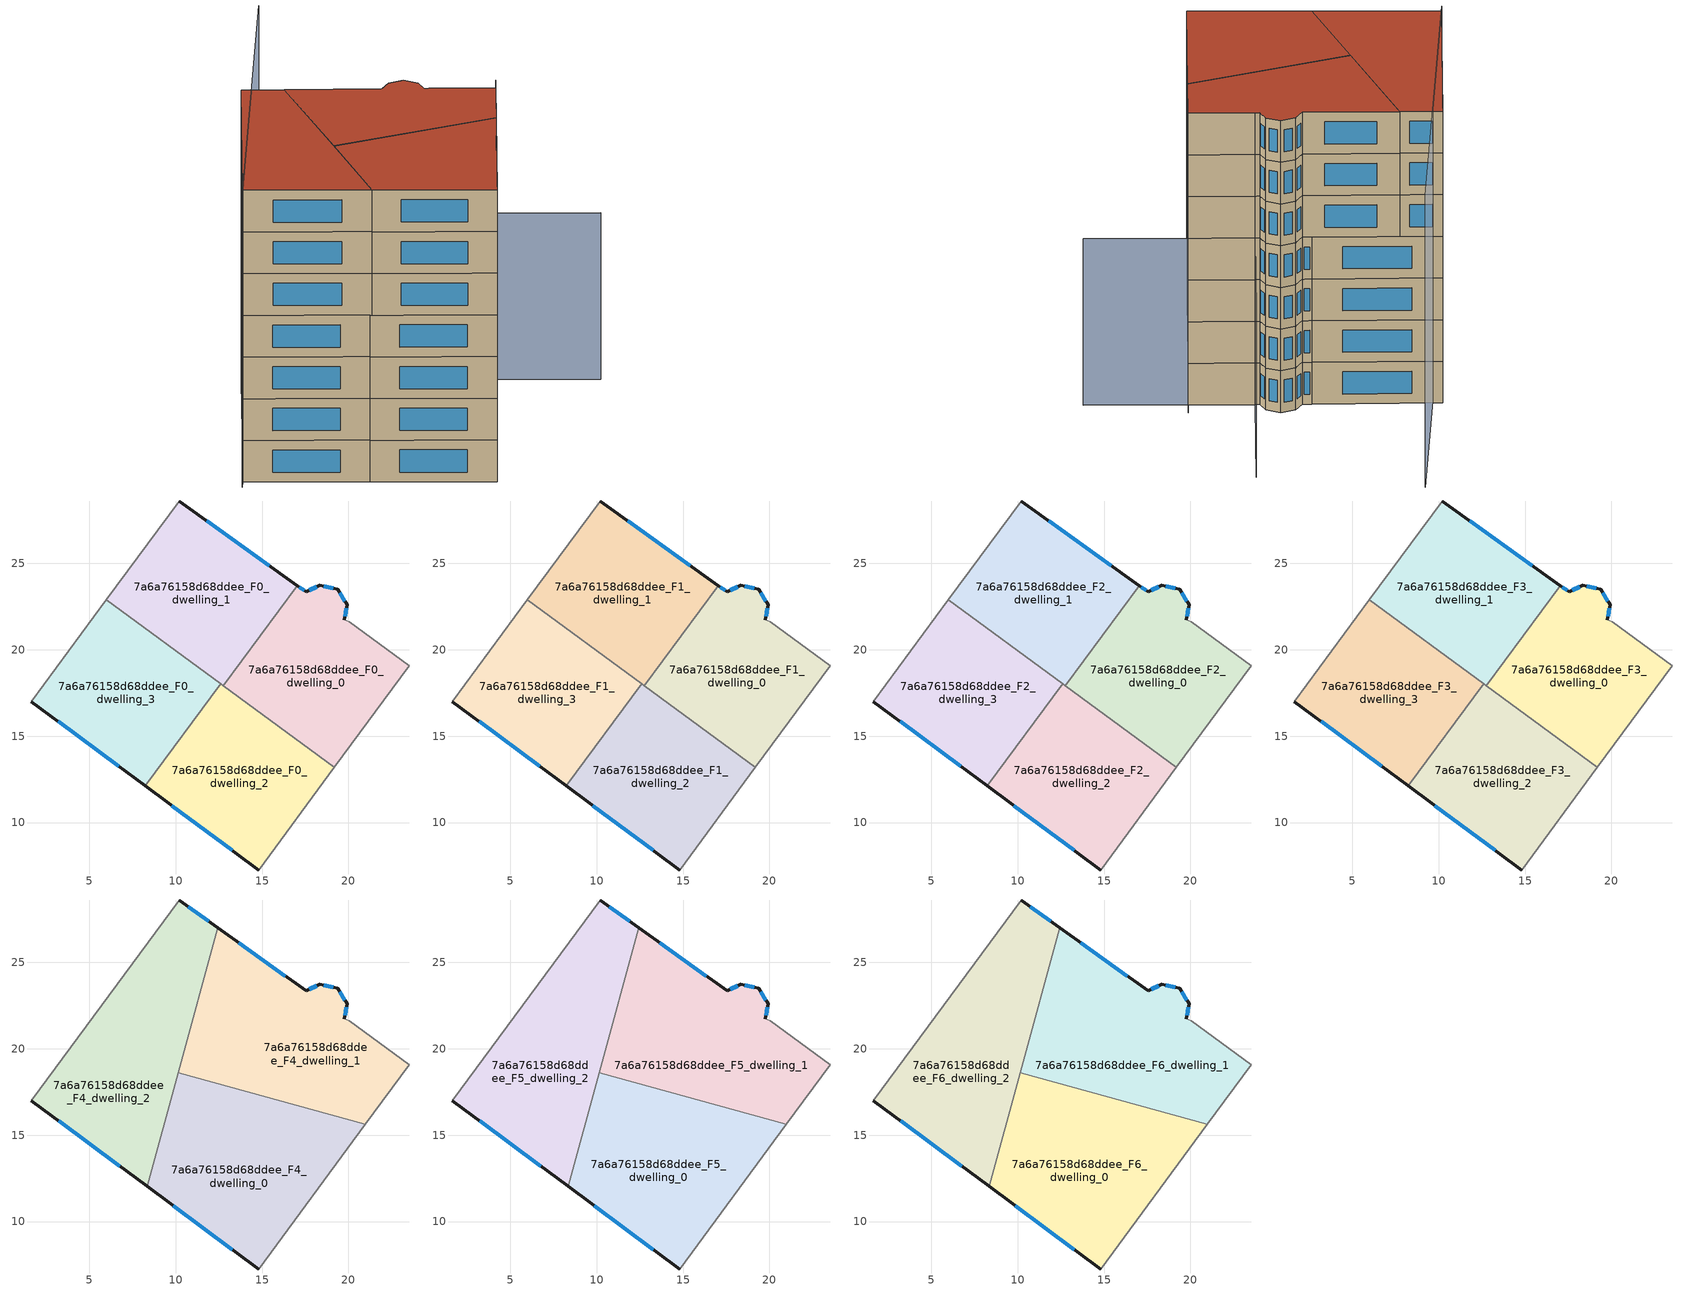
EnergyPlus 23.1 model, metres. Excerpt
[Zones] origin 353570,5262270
7a6a76158d68ddee_F0_dwelling_0
 floor ground (EU_floor_Construction): 19.92,22.6 19.77,21.75 20.04,21.63 23.51,19.09 19.17,13.19 12.76,17.92 17.03,23.72 17.55,23.35 18.34,23.74 19.37,23.51 z0
 wall outside (EU_wall_Construction): 19.77,21.75 19.92,22.6 19.37,23.51 18.34,23.74 17.55,23.35 17.03,23.72 z0:3
 wall adiabatic (EU_wall_Construction): 19.17,13.19 23.51,19.09 20.04,21.63 19.77,21.75 z0:3
 wall to 7a6a76158d68ddee_F0_dwelling_1 (EU_wall_Construction): 17.03,23.72 12.76,17.92 z0:3
 wall to 7a6a76158d68ddee_F0_dwelling_2 (EU_wall_Construction): 12.76,17.92 19.17,13.19 z0:3
 window (EU_Window_Construction): 17.43,23.44 17.15,23.64 / 18.15,23.65 17.73,23.44 / 19.13,23.56 18.58,23.69 / 19.79,22.82 19.5,23.29 / 19.8,21.95 19.88,22.4 z0.7:2.3
7a6a76158d68ddee_F0_dwelling_1
 floor ground (EU_floor_Construction): 17.03,23.72 12.76,17.92 5.99,22.9 10.2,28.62 z0
 wall outside (EU_wall_Construction): 17.03,23.72 10.2,28.62 z0:3
 wall adiabatic (EU_wall_Construction): 10.2,28.62 5.99,22.9 z0:3
 wall to 7a6a76158d68ddee_F0_dwelling_3 (EU_wall_Construction): 5.99,22.9 12.59,18.04 z0:3
 wall to 7a6a76158d68ddee_F0_dwelling_2 (EU_wall_Construction): 12.59,18.04 12.76,17.91 z0:3
 window (EU_Window_Construction): 15.43,24.87 11.8,27.47 z0.7:2.3
7a6a76158d68ddee_F0_dwelling_2
 floor ground (EU_floor_Construction): 19.17,13.19 14.8,7.25 8.23,12.12 12.59,18.04 z0
 wall outside (EU_wall_Construction): 8.23,12.12 14.8,7.25 z0:3
 wall adiabatic (EU_wall_Construction): 14.8,7.25 19.17,13.19 z0:3
 wall to 7a6a76158d68ddee_F0_dwelling_3 (EU_wall_Construction): 12.59,18.04 8.23,12.12 z0:3
 window (EU_Window_Construction): 9.78,10.97 13.26,8.39 z0.7:2.3
7a6a76158d68ddee_F0_dwelling_3
 floor ground (EU_floor_Construction): 12.59,18.04 8.23,12.12 1.65,17 5.99,22.9 z0
 wall outside (EU_wall_Construction): 1.65,17 8.23,12.12 z0:3
 wall adiabatic (EU_wall_Construction): 5.99,22.9 1.65,17 z0:3
 window (EU_Window_Construction): 3.19,15.85 6.69,13.26 z0.7:2.3
7a6a76158d68ddee_F1_dwelling_0
 floor to 7a6a76158d68ddee_F0_dwelling_0 (EU_floor_Construction): 19.92,22.6 19.77,21.75 20.04,21.63 23.51,19.09 19.17,13.19 12.76,17.92 17.03,23.72 17.55,23.35 18.34,23.74 19.37,23.51 z3
 wall outside (EU_wall_Construction): 19.77,21.75 19.92,22.6 19.37,23.51 18.34,23.74 17.55,23.35 17.03,23.72 z3:6
 wall adiabatic (EU_wall_Construction): 19.17,13.19 23.51,19.09 20.04,21.63 19.77,21.75 z3:6
 wall to 7a6a76158d68ddee_F1_dwelling_1 (EU_wall_Construction): 17.03,23.72 12.76,17.92 z3:6
 wall to 7a6a76158d68ddee_F1_dwelling_2 (EU_wall_Construction): 12.76,17.92 19.17,13.19 z3:6
 window (EU_Window_Construction): 17.43,23.44 17.15,23.64 / 18.15,23.65 17.73,23.44 / 19.13,23.56 18.58,23.69 / 19.79,22.82 19.5,23.29 / 19.8,21.95 19.88,22.4 z3.7:5.3
7a6a76158d68ddee_F1_dwelling_1
 floor to 7a6a76158d68ddee_F0_dwelling_1 (EU_floor_Construction): 17.03,23.72 12.76,17.92 5.99,22.9 10.2,28.62 z3
 wall outside (EU_wall_Construction): 17.03,23.72 10.2,28.62 z3:6
 wall adiabatic (EU_wall_Construction): 10.2,28.62 5.99,22.9 z3:6
 wall to 7a6a76158d68ddee_F1_dwelling_3 (EU_wall_Construction): 5.99,22.9 12.59,18.04 z3:6
 wall to 7a6a76158d68ddee_F1_dwelling_2 (EU_wall_Construction): 12.59,18.04 12.76,17.91 z3:6
 window (EU_Window_Construction): 15.43,24.87 11.8,27.47 z3.7:5.3
7a6a76158d68ddee_F1_dwelling_2
 floor to 7a6a76158d68ddee_F0_dwelling_2 (EU_floor_Construction): 19.17,13.19 14.8,7.25 8.23,12.12 12.59,18.04 z3
 wall outside (EU_wall_Construction): 8.23,12.12 14.8,7.25 z3:6
 wall adiabatic (EU_wall_Construction): 14.8,7.25 19.17,13.19 z3:6
 wall to 7a6a76158d68ddee_F1_dwelling_3 (EU_wall_Construction): 12.59,18.04 8.23,12.12 z3:6
 window (EU_Window_Construction): 9.78,10.97 13.26,8.39 z3.7:5.3
7a6a76158d68ddee_F1_dwelling_3
 floor to 7a6a76158d68ddee_F0_dwelling_3 (EU_floor_Construction): 12.59,18.04 8.23,12.12 1.65,17 5.99,22.9 z3
 wall outside (EU_wall_Construction): 1.65,17 8.23,12.12 z3:6
 wall adiabatic (EU_wall_Construction): 5.99,22.9 1.65,17 z3:6
 window (EU_Window_Construction): 3.19,15.85 6.69,13.26 z3.7:5.3
7a6a76158d68ddee_F2_dwelling_0
 floor to 7a6a76158d68ddee_F1_dwelling_0 (EU_floor_Construction): 19.92,22.6 19.77,21.75 20.04,21.63 23.51,19.09 19.17,13.19 12.76,17.92 17.03,23.72 17.55,23.35 18.34,23.74 19.37,23.51 z6
 wall outside (EU_wall_Construction): 19.77,21.75 19.92,22.6 19.37,23.51 18.34,23.74 17.55,23.35 17.03,23.72 z6:9
 wall adiabatic (EU_wall_Construction): 19.17,13.19 23.51,19.09 20.04,21.63 19.77,21.75 z6:9
 wall to 7a6a76158d68ddee_F2_dwelling_1 (EU_wall_Construction): 17.03,23.72 12.76,17.92 z6:9
 wall to 7a6a76158d68ddee_F2_dwelling_2 (EU_wall_Construction): 12.76,17.92 19.17,13.19 z6:9
 window (EU_Window_Construction): 17.43,23.44 17.15,23.64 / 18.15,23.65 17.73,23.44 / 19.13,23.56 18.58,23.69 / 19.79,22.82 19.5,23.29 / 19.8,21.95 19.88,22.4 z6.7:8.3
7a6a76158d68ddee_F2_dwelling_1
 floor to 7a6a76158d68ddee_F1_dwelling_1 (EU_floor_Construction): 17.03,23.72 12.76,17.92 5.99,22.9 10.2,28.62 z6
 wall outside (EU_wall_Construction): 17.03,23.72 10.2,28.62 z6:9
 wall adiabatic (EU_wall_Construction): 10.2,28.62 5.99,22.9 z6:9
 wall to 7a6a76158d68ddee_F2_dwelling_3 (EU_wall_Construction): 5.99,22.9 12.59,18.04 z6:9
 wall to 7a6a76158d68ddee_F2_dwelling_2 (EU_wall_Construction): 12.59,18.04 12.76,17.91 z6:9
 window (EU_Window_Construction): 15.43,24.87 11.8,27.47 z6.7:8.3
7a6a76158d68ddee_F2_dwelling_2
 floor to 7a6a76158d68ddee_F1_dwelling_2 (EU_floor_Construction): 19.17,13.19 14.8,7.25 8.23,12.12 12.59,18.04 z6
 wall outside (EU_wall_Construction): 8.23,12.12 14.8,7.25 z6:9
 wall adiabatic (EU_wall_Construction): 14.8,7.25 19.17,13.19 z6:9
 wall to 7a6a76158d68ddee_F2_dwelling_3 (EU_wall_Construction): 12.59,18.04 8.23,12.12 z6:9
 window (EU_Window_Construction): 9.78,10.97 13.26,8.39 z6.7:8.3
7a6a76158d68ddee_F2_dwelling_3
 floor to 7a6a76158d68ddee_F1_dwelling_3 (EU_floor_Construction): 12.59,18.04 8.23,12.12 1.65,17 5.99,22.9 z6
 wall outside (EU_wall_Construction): 1.65,17 8.23,12.12 z6:9
 wall adiabatic (EU_wall_Construction): 5.99,22.9 1.65,17 z6:9
 window (EU_Window_Construction): 3.19,15.85 6.69,13.26 z6.7:8.3
7a6a76158d68ddee_F3_dwelling_0
 floor to 7a6a76158d68ddee_F2_dwelling_0 (EU_floor_Construction): 19.92,22.6 19.77,21.75 20.04,21.63 23.51,19.09 19.17,13.19 12.76,17.92 17.03,23.72 17.55,23.35 18.34,23.74 19.37,23.51 z9
 wall outside (EU_wall_Construction): 19.77,21.75 19.92,22.6 19.37,23.51 18.34,23.74 17.55,23.35 17.03,23.72 z9:12
 wall adiabatic (EU_wall_Construction): 19.17,13.19 23.51,19.09 20.04,21.63 19.77,21.75 z9:12
 wall to 7a6a76158d68ddee_F3_dwelling_1 (EU_wall_Construction): 17.03,23.72 12.76,17.92 z9:12
 wall to 7a6a76158d68ddee_F3_dwelling_2 (EU_wall_Construction): 12.76,17.92 19.17,13.19 z9:12
 window (EU_Window_Construction): 17.43,23.44 17.15,23.64 / 18.15,23.65 17.73,23.44 / 19.13,23.56 18.58,23.69 / 19.79,22.82 19.5,23.29 / 19.8,21.95 19.88,22.4 z9.7:11.3
7a6a76158d68ddee_F3_dwelling_1
 floor to 7a6a76158d68ddee_F2_dwelling_1 (EU_floor_Construction): 17.03,23.72 12.76,17.92 5.99,22.9 10.2,28.62 z9
 wall outside (EU_wall_Construction): 17.03,23.72 10.2,28.62 z9:12
 wall adiabatic (EU_wall_Construction): 10.2,28.62 5.99,22.9 z9:12
 wall to 7a6a76158d68ddee_F3_dwelling_3 (EU_wall_Construction): 5.99,22.9 12.59,18.04 z9:12
 wall to 7a6a76158d68ddee_F3_dwelling_2 (EU_wall_Construction): 12.59,18.04 12.76,17.91 z9:12
 window (EU_Window_Construction): 15.43,24.87 11.8,27.47 z9.7:11.3
7a6a76158d68ddee_F3_dwelling_2
 floor to 7a6a76158d68ddee_F2_dwelling_2 (EU_floor_Construction): 19.17,13.19 14.8,7.25 8.23,12.12 12.59,18.04 z9
 wall outside (EU_wall_Construction): 8.23,12.12 14.8,7.25 z9:12
 wall adiabatic (EU_wall_Construction): 14.8,7.25 19.17,13.19 z9:12
 wall to 7a6a76158d68ddee_F3_dwelling_3 (EU_wall_Construction): 12.59,18.04 8.23,12.12 z9:12
 window (EU_Window_Construction): 9.78,10.97 13.26,8.39 z9.7:11.3
7a6a76158d68ddee_F3_dwelling_3
 floor to 7a6a76158d68ddee_F2_dwelling_3 (EU_floor_Construction): 12.59,18.04 8.23,12.12 1.65,17 5.99,22.9 z9
 wall outside (EU_wall_Construction): 1.65,17 8.23,12.12 z9:12
 wall adiabatic (EU_wall_Construction): 5.99,22.9 1.65,17 z9:12
 window (EU_Window_Construction): 3.19,15.85 6.69,13.26 z9.7:11.3
 ceiling adiabatic (EU_roof_Construction): 8.43,12.39 12.54,17.96 10.14,18.62 10.42,19.63 z12
7a6a76158d68ddee_F4_dwelling_0
 floor to 7a6a76158d68ddee_F3_dwelling_2 (EU_floor_Construction): 19.17,13.19 14.8,7.25 8.34,12.04 8.43,12.39 12.54,17.96 12.79,17.89 z12
 floor to 7a6a76158d68ddee_F3_dwelling_0 (EU_floor_Construction): 20.97,15.65 19.17,13.19 12.79,17.89 z12
 floor adiabatic (EU_floor_Construction): 12.54,17.96 8.43,12.39 10.14,18.62 z12
 wall outside (EU_wall_Construction): 8.34,12.04 14.8,7.25 z12:15
 wall to 7a6a76158d68ddee_F4_dwelling_1 (EU_wall_Construction): 20.97,15.65 10.14,18.62 z12:15
 wall adiabatic (EU_wall_Construction): 14.8,7.25 20.97,15.65 z12:15
 wall to 7a6a76158d68ddee_F4_dwelling_2 (EU_wall_Construction): 10.14,18.62 8.34,12.04 z12:15
 window (EU_Window_Construction): 9.86,10.92 13.28,8.38 z12.7:14.3
7a6a76158d68ddee_F4_dwelling_1
 floor to 7a6a76158d68ddee_F3_dwelling_0 (EU_floor_Construction): 19.92,22.6 19.77,21.75 20.04,21.63 23.51,19.09 20.97,15.65 12.79,17.89 12.76,17.92 17.03,23.72 17.55,23.35 18.34,23.74 19.37,23.51 z12
 floor to 7a6a76158d68ddee_F3_dwelling_1 (EU_floor_Construction): 17.03,23.72 12.76,17.92 10.42,19.63 12.45,27.01 z12
 floor to 7a6a76158d68ddee_F3_dwelling_2 (EU_floor_Construction): 12.79,17.89 12.54,17.96 12.59,18.04 z12
 floor to 7a6a76158d68ddee_F3_dwelling_3 (EU_floor_Construction): 12.59,18.04 12.54,17.96 10.14,18.62 10.42,19.63 z12
 wall outside (EU_wall_Construction): 19.77,21.75 19.92,22.6 19.37,23.51 18.34,23.74 17.55,23.35 12.45,27.01 z12:15
 wall adiabatic (EU_wall_Construction): 20.97,15.65 23.51,19.09 20.04,21.63 19.77,21.75 z12:15
 wall to 7a6a76158d68ddee_F4_dwelling_2 (EU_wall_Construction): 12.45,27.01 10.14,18.62 z12:15
 window (EU_Window_Construction): 18.15,23.65 17.73,23.44 / 19.13,23.56 18.58,23.69 / 19.79,22.82 19.5,23.29 / 19.8,21.95 19.88,22.4 / 16.35,24.21 13.64,26.15 z12.7:14.3
7a6a76158d68ddee_F4_dwelling_2
 floor to 7a6a76158d68ddee_F3_dwelling_1 (EU_floor_Construction): 12.45,27.01 10.42,19.63 5.99,22.9 10.2,28.62 z12
 floor to 7a6a76158d68ddee_F3_dwelling_3 (EU_floor_Construction): 10.42,19.63 8.43,12.39 8.24,12.12 1.65,17 5.99,22.9 z12
 floor to 7a6a76158d68ddee_F3_dwelling_2 (EU_floor_Construction): 8.43,12.39 8.34,12.04 8.24,12.12 z12
 wall outside (EU_wall_Construction): 1.65,17 8.34,12.04 / 12.45,27.01 10.2,28.62 z12:15
 wall adiabatic (EU_wall_Construction): 10.2,28.62 1.65,17 z12:15
 window (EU_Window_Construction): 3.22,15.84 6.77,13.21 / 11.92,27.38 10.72,28.24 z12.7:14.3
7a6a76158d68ddee_F5_dwelling_0
 floor to 7a6a76158d68ddee_F4_dwelling_0 (EU_floor_Construction): 20.97,15.65 14.8,7.25 8.34,12.04 10.14,18.62 z15
 wall outside (EU_wall_Construction): 8.34,12.04 14.8,7.25 z15:18
 wall to 7a6a76158d68ddee_F5_dwelling_1 (EU_wall_Construction): 20.97,15.65 10.14,18.62 z15:18
 wall adiabatic (EU_wall_Construction): 14.8,7.25 20.97,15.65 z15:18
 wall to 7a6a76158d68ddee_F5_dwelling_2 (EU_wall_Construction): 10.14,18.62 8.34,12.04 z15:18
 window (EU_Window_Construction): 9.86,10.92 13.28,8.38 z15.7:17.3
7a6a76158d68ddee_F5_dwelling_1
 floor to 7a6a76158d68ddee_F4_dwelling_1 (EU_floor_Construction): 19.37,23.51 19.92,22.6 19.77,21.75 20.04,21.63 23.51,19.09 20.97,15.65 10.14,18.62 12.45,27.01 17.55,23.35 18.34,23.74 z15
 wall outside (EU_wall_Construction): 19.77,21.75 19.92,22.6 19.37,23.51 18.34,23.74 17.55,23.35 12.45,27.01 z15:18
 wall adiabatic (EU_wall_Construction): 20.97,15.65 23.51,19.09 20.04,21.63 19.77,21.75 z15:18
 wall to 7a6a76158d68ddee_F5_dwelling_2 (EU_wall_Construction): 12.45,27.01 10.14,18.62 z15:18
 window (EU_Window_Construction): 18.15,23.65 17.73,23.44 / 19.13,23.56 18.58,23.69 / 19.79,22.82 19.5,23.29 / 19.8,21.95 19.88,22.4 / 16.35,24.21 13.64,26.15 z15.7:17.3
7a6a76158d68ddee_F5_dwelling_2
 floor to 7a6a76158d68ddee_F4_dwelling_2 (EU_floor_Construction): 12.45,27.01 8.34,12.04 1.65,17 10.2,28.62 z15
 wall outside (EU_wall_Construction): 1.65,17 8.34,12.04 / 12.45,27.01 10.2,28.62 z15:18
 wall adiabatic (EU_wall_Construction): 10.2,28.62 1.65,17 z15:18
 window (EU_Window_Construction): 3.22,15.84 6.77,13.21 / 11.92,27.38 10.72,28.24 z15.7:17.3
7a6a76158d68ddee_F6_dwelling_0
 floor to 7a6a76158d68ddee_F5_dwelling_0 (EU_floor_Construction): 20.97,15.65 14.8,7.25 8.34,12.04 10.14,18.62 z18
 wall outside (EU_wall_Construction): 8.34,12.04 14.8,7.25 z18:21
 wall to 7a6a76158d68ddee_F6_dwelling_1 (EU_wall_Construction): 20.97,15.65 10.14,18.62 z18:21
 wall adiabatic (EU_wall_Construction): 14.8,7.25 20.97,15.65 z18:21
 wall to 7a6a76158d68ddee_F6_dwelling_2 (EU_wall_Construction): 10.14,18.62 8.34,12.04 z18:21
 window (EU_Window_Construction): 9.86,10.92 13.28,8.38 z18.7:20.3
 roof outside (EU_roof_Construction): 14.8,7.25 20.97,15.65 10.14,18.62 8.34,12.04 z21
7a6a76158d68ddee_F6_dwelling_1
 floor to 7a6a76158d68ddee_F5_dwelling_1 (EU_floor_Construction): 19.37,23.51 19.92,22.6 19.77,21.75 20.04,21.63 23.51,19.09 20.97,15.65 10.14,18.62 12.45,27.01 17.55,23.35 18.34,23.74 z18
 wall outside (EU_wall_Construction): 19.77,21.75 19.92,22.6 19.37,23.51 18.34,23.74 17.55,23.35 12.45,27.01 z18:21
 wall adiabatic (EU_wall_Construction): 20.97,15.65 23.51,19.09 20.04,21.63 19.77,21.75 z18:21
 wall to 7a6a76158d68ddee_F6_dwelling_2 (EU_wall_Construction): 12.45,27.01 10.14,18.62 z18:21
 window (EU_Window_Construction): 18.15,23.65 17.73,23.44 / 19.13,23.56 18.58,23.69 / 19.79,22.82 19.5,23.29 / 19.8,21.95 19.88,22.4 / 16.35,24.21 13.64,26.15 z18.7:20.3
 roof outside (EU_roof_Construction): 20.97,15.65 23.51,19.09 20.04,21.63 19.77,21.75 19.92,22.6 19.37,23.51 18.34,23.74 17.55,23.35 12.45,27.01 10.14,18.62 z21
7a6a76158d68ddee_F6_dwelling_2
 floor to 7a6a76158d68ddee_F5_dwelling_2 (EU_floor_Construction): 12.45,27.01 8.34,12.04 1.65,17 10.2,28.62 z18
 wall outside (EU_wall_Construction): 1.65,17 8.34,12.04 / 12.45,27.01 10.2,28.62 z18:21
 wall adiabatic (EU_wall_Construction): 10.2,28.62 1.65,17 z18:21
 window (EU_Window_Construction): 3.22,15.84 6.77,13.21 / 11.92,27.38 10.72,28.24 z18.7:20.3
 roof outside (EU_roof_Construction): 8.34,12.04 12.45,27.01 10.2,28.62 1.65,17 z21
shading: 14.76,7.28 24.18,20 / 18.31,37.66 1.19,16.44 z0:21; 28.94,15.09 20.04,21.63 / 20.04,21.63 26.22,30.05 z0:12
[Building]
EU S2 Campaign: North Axis=0; Terrain=City; Solar Distribution=FullExterior
[Site:Location]
Budapest.Ferenc.Liszt.Intl.AP: Latitude=47.437; Longitude=19.256; Time Zone=1; Elevation=185
[SizingPeriod:WeatherFileDays]
AnnualSizingPeriod: Begin Month=1; Begin Day of Month=1; End Month=12; End Day of Month=31; Day of Week for Start Day=Monday; Use Weather File Daylight Saving Period=No; Use Weather File Rain and Snow Indicators=No
[MATERIAL]
EU_InternalMass_Material: Roughness=MediumRough; Thickness=0.1; Conductivity=1; Density=1800; Specific Heat=900; Thermal Absorptance=0.9; Solar Absorptance=0.7; Visible Absorptance=0.7
[MATERIAL:NOMASS] Roughness=MediumRough; Thermal Absorptance=0.9; Solar Absorptance=0.7; Visible Absorptance=0.7
Name | Thermal Resistance
EU_wall_NoMass | 0.832559
EU_roof_NoMass | 1.39638
EU_floor_NoMass | 0.872794
[WINDOWMATERIAL:SIMPLEGLAZINGSYSTEM]
EU_Window_SimpleGlazing: UFactor=2.79869; Solar Heat Gain Coefficient=0.75; Visible Transmittance=0.75
[CONSTRUCTION]
EU_wall_Construction: EU_wall_NoMass
EU_roof_Construction: EU_roof_NoMass
EU_floor_Construction: EU_floor_NoMass
EU_Window_Construction: EU_Window_SimpleGlazing
EU_InternalMass_Construction: EU_InternalMass_Material
[ZONE] Type=1; Multiplier=1; Ceiling Height=autocalculate; Floor Area=autocalculate; Part of Total Floor Area=Yes
Name | Volume
7a6a76158d68ddee_F0_dwelling_0; 7a6a76158d68ddee_F1_dwelling_0; 7a6a76158d68ddee_F2_dwelling_0; 7a6a76158d68ddee_F3_dwelling_0 | 180.511
7a6a76158d68ddee_F4_dwelling_0; 7a6a76158d68ddee_F5_dwelling_0; 7a6a76158d68ddee_F6_dwelling_0 | 240.649
7a6a76158d68ddee_F0_dwelling_1; 7a6a76158d68ddee_F1_dwelling_1; 7a6a76158d68ddee_F2_dwelling_1; 7a6a76158d68ddee_F3_dwelling_1 | 180.487
7a6a76158d68ddee_F4_dwelling_1; 7a6a76158d68ddee_F5_dwelling_1; 7a6a76158d68ddee_F6_dwelling_1 | 240.657
7a6a76158d68ddee_F0_dwelling_2; 7a6a76158d68ddee_F1_dwelling_2; 7a6a76158d68ddee_F2_dwelling_2; 7a6a76158d68ddee_F3_dwelling_2 | 180.504
7a6a76158d68ddee_F4_dwelling_2; 7a6a76158d68ddee_F5_dwelling_2; 7a6a76158d68ddee_F6_dwelling_2 | 240.661
7a6a76158d68ddee_F0_dwelling_3; 7a6a76158d68ddee_F1_dwelling_3; 7a6a76158d68ddee_F2_dwelling_3; 7a6a76158d68ddee_F3_dwelling_3 | 180.495
[INTERNALMASS] Construction=EU_InternalMass_Construction
Name | Zone or ZoneList | Surface Area
7a6a76158d68ddee_F0_dwelling_0_EU_InternalMass | 7a6a76158d68ddee_F0_dwelling_0 | 60.1703
7a6a76158d68ddee_F0_dwelling_1_EU_InternalMass | 7a6a76158d68ddee_F0_dwelling_1 | 60.1624
7a6a76158d68ddee_F0_dwelling_2_EU_InternalMass | 7a6a76158d68ddee_F0_dwelling_2 | 60.1679
7a6a76158d68ddee_F0_dwelling_3_EU_InternalMass | 7a6a76158d68ddee_F0_dwelling_3 | 60.1651
7a6a76158d68ddee_F1_dwelling_0_EU_InternalMass | 7a6a76158d68ddee_F1_dwelling_0 | 60.1703
7a6a76158d68ddee_F1_dwelling_1_EU_InternalMass | 7a6a76158d68ddee_F1_dwelling_1 | 60.1624
7a6a76158d68ddee_F1_dwelling_2_EU_InternalMass | 7a6a76158d68ddee_F1_dwelling_2 | 60.1679
7a6a76158d68ddee_F1_dwelling_3_EU_InternalMass | 7a6a76158d68ddee_F1_dwelling_3 | 60.1651
7a6a76158d68ddee_F2_dwelling_0_EU_InternalMass | 7a6a76158d68ddee_F2_dwelling_0 | 60.1703
7a6a76158d68ddee_F2_dwelling_1_EU_InternalMass | 7a6a76158d68ddee_F2_dwelling_1 | 60.1624
7a6a76158d68ddee_F2_dwelling_2_EU_InternalMass | 7a6a76158d68ddee_F2_dwelling_2 | 60.1679
7a6a76158d68ddee_F2_dwelling_3_EU_InternalMass | 7a6a76158d68ddee_F2_dwelling_3 | 60.1651
7a6a76158d68ddee_F3_dwelling_0_EU_InternalMass | 7a6a76158d68ddee_F3_dwelling_0 | 60.1703
7a6a76158d68ddee_F3_dwelling_1_EU_InternalMass | 7a6a76158d68ddee_F3_dwelling_1 | 60.1624
7a6a76158d68ddee_F3_dwelling_2_EU_InternalMass | 7a6a76158d68ddee_F3_dwelling_2 | 60.1679
7a6a76158d68ddee_F3_dwelling_3_EU_InternalMass | 7a6a76158d68ddee_F3_dwelling_3 | 60.1651
7a6a76158d68ddee_F4_dwelling_0_EU_InternalMass | 7a6a76158d68ddee_F4_dwelling_0 | 80.2175
7a6a76158d68ddee_F4_dwelling_1_EU_InternalMass | 7a6a76158d68ddee_F4_dwelling_1 | 80.2178
7a6a76158d68ddee_F4_dwelling_2_EU_InternalMass | 7a6a76158d68ddee_F4_dwelling_2 | 80.2202
7a6a76158d68ddee_F5_dwelling_0_EU_InternalMass | 7a6a76158d68ddee_F5_dwelling_0 | 80.2175
7a6a76158d68ddee_F5_dwelling_1_EU_InternalMass | 7a6a76158d68ddee_F5_dwelling_1 | 80.2178
7a6a76158d68ddee_F5_dwelling_2_EU_InternalMass | 7a6a76158d68ddee_F5_dwelling_2 | 80.2202
7a6a76158d68ddee_F6_dwelling_0_EU_InternalMass | 7a6a76158d68ddee_F6_dwelling_0 | 80.2175
7a6a76158d68ddee_F6_dwelling_1_EU_InternalMass | 7a6a76158d68ddee_F6_dwelling_1 | 80.2178
7a6a76158d68ddee_F6_dwelling_2_EU_InternalMass | 7a6a76158d68ddee_F6_dwelling_2 | 80.2202
[OTHEREQUIPMENT] Fuel Type=Electricity; Design Level Calculation Method=Watts/Area; Power per Zone Floor Area=1; Fraction Latent=0; Fraction Radiant=0; Fraction Lost=0; Carbon Dioxide Generation Rate=0; EndUse Subcategory=EU_Step8_InternalGains
Name | Zone or ZoneList or Space or SpaceList | Schedule
EU_Step8_InternalGain_7a6a76158d68ddee_F0_dwelling_0_f000 | 7a6a76158d68ddee_F0_dwelling_0 | EU_Step8_GainSchedule_7a6a76158d68ddee_F0_dwelling_0_f000
EU_Step8_InternalGain_7a6a76158d68ddee_F0_dwelling_1_f000 | 7a6a76158d68ddee_F0_dwelling_1 | EU_Step8_GainSchedule_7a6a76158d68ddee_F0_dwelling_1_f000
EU_Step8_InternalGain_7a6a76158d68ddee_F0_dwelling_2_f000 | 7a6a76158d68ddee_F0_dwelling_2 | EU_Step8_GainSchedule_7a6a76158d68ddee_F0_dwelling_2_f000
EU_Step8_InternalGain_7a6a76158d68ddee_F0_dwelling_3_f000 | 7a6a76158d68ddee_F0_dwelling_3 | EU_Step8_GainSchedule_7a6a76158d68ddee_F0_dwelling_3_f000
EU_Step8_InternalGain_7a6a76158d68ddee_F1_dwelling_0_f000 | 7a6a76158d68ddee_F1_dwelling_0 | EU_Step8_GainSchedule_7a6a76158d68ddee_F1_dwelling_0_f000
EU_Step8_InternalGain_7a6a76158d68ddee_F1_dwelling_1_f000 | 7a6a76158d68ddee_F1_dwelling_1 | EU_Step8_GainSchedule_7a6a76158d68ddee_F1_dwelling_1_f000
EU_Step8_InternalGain_7a6a76158d68ddee_F1_dwelling_2_f000 | 7a6a76158d68ddee_F1_dwelling_2 | EU_Step8_GainSchedule_7a6a76158d68ddee_F1_dwelling_2_f000
EU_Step8_InternalGain_7a6a76158d68ddee_F1_dwelling_3_f000 | 7a6a76158d68ddee_F1_dwelling_3 | EU_Step8_GainSchedule_7a6a76158d68ddee_F1_dwelling_3_f000
EU_Step8_InternalGain_7a6a76158d68ddee_F2_dwelling_0_f000 | 7a6a76158d68ddee_F2_dwelling_0 | EU_Step8_GainSchedule_7a6a76158d68ddee_F2_dwelling_0_f000
EU_Step8_InternalGain_7a6a76158d68ddee_F2_dwelling_1_f000 | 7a6a76158d68ddee_F2_dwelling_1 | EU_Step8_GainSchedule_7a6a76158d68ddee_F2_dwelling_1_f000
EU_Step8_InternalGain_7a6a76158d68ddee_F2_dwelling_2_f000 | 7a6a76158d68ddee_F2_dwelling_2 | EU_Step8_GainSchedule_7a6a76158d68ddee_F2_dwelling_2_f000
EU_Step8_InternalGain_7a6a76158d68ddee_F2_dwelling_3_f000 | 7a6a76158d68ddee_F2_dwelling_3 | EU_Step8_GainSchedule_7a6a76158d68ddee_F2_dwelling_3_f000
EU_Step8_InternalGain_7a6a76158d68ddee_F3_dwelling_0_f000 | 7a6a76158d68ddee_F3_dwelling_0 | EU_Step8_GainSchedule_7a6a76158d68ddee_F3_dwelling_0_f000
EU_Step8_InternalGain_7a6a76158d68ddee_F3_dwelling_1_f000 | 7a6a76158d68ddee_F3_dwelling_1 | EU_Step8_GainSchedule_7a6a76158d68ddee_F3_dwelling_1_f000
EU_Step8_InternalGain_7a6a76158d68ddee_F3_dwelling_2_f000 | 7a6a76158d68ddee_F3_dwelling_2 | EU_Step8_GainSchedule_7a6a76158d68ddee_F3_dwelling_2_f000
EU_Step8_InternalGain_7a6a76158d68ddee_F3_dwelling_3_f000 | 7a6a76158d68ddee_F3_dwelling_3 | EU_Step8_GainSchedule_7a6a76158d68ddee_F3_dwelling_3_f000
EU_Step8_InternalGain_7a6a76158d68ddee_F4_dwelling_0_f000 | 7a6a76158d68ddee_F4_dwelling_0 | EU_Step8_GainSchedule_7a6a76158d68ddee_F4_dwelling_0_f000
EU_Step8_InternalGain_7a6a76158d68ddee_F4_dwelling_1_f000 | 7a6a76158d68ddee_F4_dwelling_1 | EU_Step8_GainSchedule_7a6a76158d68ddee_F4_dwelling_1_f000
EU_Step8_InternalGain_7a6a76158d68ddee_F4_dwelling_2_f000 | 7a6a76158d68ddee_F4_dwelling_2 | EU_Step8_GainSchedule_7a6a76158d68ddee_F4_dwelling_2_f000
EU_Step8_InternalGain_7a6a76158d68ddee_F5_dwelling_0_f000 | 7a6a76158d68ddee_F5_dwelling_0 | EU_Step8_GainSchedule_7a6a76158d68ddee_F5_dwelling_0_f000
EU_Step8_InternalGain_7a6a76158d68ddee_F5_dwelling_1_f000 | 7a6a76158d68ddee_F5_dwelling_1 | EU_Step8_GainSchedule_7a6a76158d68ddee_F5_dwelling_1_f000
EU_Step8_InternalGain_7a6a76158d68ddee_F5_dwelling_2_f000 | 7a6a76158d68ddee_F5_dwelling_2 | EU_Step8_GainSchedule_7a6a76158d68ddee_F5_dwelling_2_f000
EU_Step8_InternalGain_7a6a76158d68ddee_F6_dwelling_0_f000 | 7a6a76158d68ddee_F6_dwelling_0 | EU_Step8_GainSchedule_7a6a76158d68ddee_F6_dwelling_0_f000
EU_Step8_InternalGain_7a6a76158d68ddee_F6_dwelling_1_f000 | 7a6a76158d68ddee_F6_dwelling_1 | EU_Step8_GainSchedule_7a6a76158d68ddee_F6_dwelling_1_f000
EU_Step8_InternalGain_7a6a76158d68ddee_F6_dwelling_2_f000 | 7a6a76158d68ddee_F6_dwelling_2 | EU_Step8_GainSchedule_7a6a76158d68ddee_F6_dwelling_2_f000
[ZONEVENTILATION:DESIGNFLOWRATE] Schedule=EU_AlwaysOn; Design Flow Rate Calculation Method=AirChanges/Hour; Air Changes per Hour=0.475469; Ventilation Type=Natural; Fan Pressure Rise=0; Fan Total Efficiency=1; Constant Term Coefficient=1; Temperature Term Coefficient=0; Velocity Term Coefficient=0; Velocity Squared Term Coefficient=0; Minimum Indoor Temperature=-100; Maximum Indoor Temperature=100; Delta Temperature=-100; Minimum Outdoor Temperature=-100; Maximum Outdoor Temperature=100; Maximum Wind Speed=40
Name | Zone or ZoneList or Space or SpaceList
EU_ConstantAir_7a6a76158d68ddee_F0_dwelling_0 | 7a6a76158d68ddee_F0_dwelling_0
EU_ConstantAir_7a6a76158d68ddee_F0_dwelling_1 | 7a6a76158d68ddee_F0_dwelling_1
EU_ConstantAir_7a6a76158d68ddee_F0_dwelling_2 | 7a6a76158d68ddee_F0_dwelling_2
EU_ConstantAir_7a6a76158d68ddee_F0_dwelling_3 | 7a6a76158d68ddee_F0_dwelling_3
EU_ConstantAir_7a6a76158d68ddee_F1_dwelling_0 | 7a6a76158d68ddee_F1_dwelling_0
EU_ConstantAir_7a6a76158d68ddee_F1_dwelling_1 | 7a6a76158d68ddee_F1_dwelling_1
EU_ConstantAir_7a6a76158d68ddee_F1_dwelling_2 | 7a6a76158d68ddee_F1_dwelling_2
EU_ConstantAir_7a6a76158d68ddee_F1_dwelling_3 | 7a6a76158d68ddee_F1_dwelling_3
EU_ConstantAir_7a6a76158d68ddee_F2_dwelling_0 | 7a6a76158d68ddee_F2_dwelling_0
EU_ConstantAir_7a6a76158d68ddee_F2_dwelling_1 | 7a6a76158d68ddee_F2_dwelling_1
EU_ConstantAir_7a6a76158d68ddee_F2_dwelling_2 | 7a6a76158d68ddee_F2_dwelling_2
EU_ConstantAir_7a6a76158d68ddee_F2_dwelling_3 | 7a6a76158d68ddee_F2_dwelling_3
EU_ConstantAir_7a6a76158d68ddee_F3_dwelling_0 | 7a6a76158d68ddee_F3_dwelling_0
EU_ConstantAir_7a6a76158d68ddee_F3_dwelling_1 | 7a6a76158d68ddee_F3_dwelling_1
EU_ConstantAir_7a6a76158d68ddee_F3_dwelling_2 | 7a6a76158d68ddee_F3_dwelling_2
EU_ConstantAir_7a6a76158d68ddee_F3_dwelling_3 | 7a6a76158d68ddee_F3_dwelling_3
EU_ConstantAir_7a6a76158d68ddee_F4_dwelling_0 | 7a6a76158d68ddee_F4_dwelling_0
EU_ConstantAir_7a6a76158d68ddee_F4_dwelling_1 | 7a6a76158d68ddee_F4_dwelling_1
EU_ConstantAir_7a6a76158d68ddee_F4_dwelling_2 | 7a6a76158d68ddee_F4_dwelling_2
EU_ConstantAir_7a6a76158d68ddee_F5_dwelling_0 | 7a6a76158d68ddee_F5_dwelling_0
EU_ConstantAir_7a6a76158d68ddee_F5_dwelling_1 | 7a6a76158d68ddee_F5_dwelling_1
EU_ConstantAir_7a6a76158d68ddee_F5_dwelling_2 | 7a6a76158d68ddee_F5_dwelling_2
EU_ConstantAir_7a6a76158d68ddee_F6_dwelling_0 | 7a6a76158d68ddee_F6_dwelling_0
EU_ConstantAir_7a6a76158d68ddee_F6_dwelling_1 | 7a6a76158d68ddee_F6_dwelling_1
EU_ConstantAir_7a6a76158d68ddee_F6_dwelling_2 | 7a6a76158d68ddee_F6_dwelling_2
[HVACTEMPLATE:THERMOSTAT] Constant Heating Setpoint=20; Constant Cooling Setpoint=50
EU_HeatOnly_7a6a76158d68ddee_F0_dwelling_0; EU_HeatOnly_7a6a76158d68ddee_F0_dwelling_1; EU_HeatOnly_7a6a76158d68ddee_F0_dwelling_2; EU_HeatOnly_7a6a76158d68ddee_F0_dwelling_3; EU_HeatOnly_7a6a76158d68ddee_F1_dwelling_0; EU_HeatOnly_7a6a76158d68ddee_F1_dwelling_1; EU_HeatOnly_7a6a76158d68ddee_F1_dwelling_2; EU_HeatOnly_7a6a76158d68ddee_F1_dwelling_3; EU_HeatOnly_7a6a76158d68ddee_F2_dwelling_0; EU_HeatOnly_7a6a76158d68ddee_F2_dwelling_1; EU_HeatOnly_7a6a76158d68ddee_F2_dwelling_2; EU_HeatOnly_7a6a76158d68ddee_F2_dwelling_3; EU_HeatOnly_7a6a76158d68ddee_F3_dwelling_0; EU_HeatOnly_7a6a76158d68ddee_F3_dwelling_1; EU_HeatOnly_7a6a76158d68ddee_F3_dwelling_2; EU_HeatOnly_7a6a76158d68ddee_F3_dwelling_3; EU_HeatOnly_7a6a76158d68ddee_F4_dwelling_0; EU_HeatOnly_7a6a76158d68ddee_F4_dwelling_1; EU_HeatOnly_7a6a76158d68ddee_F4_dwelling_2; EU_HeatOnly_7a6a76158d68ddee_F5_dwelling_0; EU_HeatOnly_7a6a76158d68ddee_F5_dwelling_1; EU_HeatOnly_7a6a76158d68ddee_F5_dwelling_2; EU_HeatOnly_7a6a76158d68ddee_F6_dwelling_0; EU_HeatOnly_7a6a76158d68ddee_F6_dwelling_1; EU_HeatOnly_7a6a76158d68ddee_F6_dwelling_2
[HVACTEMPLATE:ZONE:IDEALLOADSAIRSYSTEM] System Availability Schedule=EU_AlwaysOn; Maximum Heating Supply Air Temperature=50; Minimum Cooling Supply Air Temperature=13; Maximum Heating Supply Air Humidity Ratio=0.0156; Minimum Cooling Supply Air Humidity Ratio=0.0077; Heating Limit=NoLimit; Cooling Limit=NoLimit; Heating Availability Schedule=EU_AlwaysOn; Cooling Availability Schedule=EU_CoolingOff; Dehumidification Control Type=ConstantSensibleHeatRatio; Cooling Sensible Heat Ratio=0.7; Dehumidification Setpoint=60; Humidification Control Type=None; Humidification Setpoint=30; Outdoor Air Method=None; Outdoor Air Flow Rate per Person=0.00944; Outdoor Air Flow Rate per Zone Floor Area=0; Outdoor Air Flow Rate per Zone=0; Demand Controlled Ventilation Type=None; Outdoor Air Economizer Type=NoEconomizer; Heat Recovery Type=None; Sensible Heat Recovery Effectiveness=0.7; Latent Heat Recovery Effectiveness=0.65
Name | Template Thermostat
7a6a76158d68ddee_F0_dwelling_0 | EU_HeatOnly_7a6a76158d68ddee_F0_dwelling_0
7a6a76158d68ddee_F0_dwelling_1 | EU_HeatOnly_7a6a76158d68ddee_F0_dwelling_1
7a6a76158d68ddee_F0_dwelling_2 | EU_HeatOnly_7a6a76158d68ddee_F0_dwelling_2
7a6a76158d68ddee_F0_dwelling_3 | EU_HeatOnly_7a6a76158d68ddee_F0_dwelling_3
7a6a76158d68ddee_F1_dwelling_0 | EU_HeatOnly_7a6a76158d68ddee_F1_dwelling_0
7a6a76158d68ddee_F1_dwelling_1 | EU_HeatOnly_7a6a76158d68ddee_F1_dwelling_1
7a6a76158d68ddee_F1_dwelling_2 | EU_HeatOnly_7a6a76158d68ddee_F1_dwelling_2
7a6a76158d68ddee_F1_dwelling_3 | EU_HeatOnly_7a6a76158d68ddee_F1_dwelling_3
7a6a76158d68ddee_F2_dwelling_0 | EU_HeatOnly_7a6a76158d68ddee_F2_dwelling_0
7a6a76158d68ddee_F2_dwelling_1 | EU_HeatOnly_7a6a76158d68ddee_F2_dwelling_1
7a6a76158d68ddee_F2_dwelling_2 | EU_HeatOnly_7a6a76158d68ddee_F2_dwelling_2
7a6a76158d68ddee_F2_dwelling_3 | EU_HeatOnly_7a6a76158d68ddee_F2_dwelling_3
7a6a76158d68ddee_F3_dwelling_0 | EU_HeatOnly_7a6a76158d68ddee_F3_dwelling_0
7a6a76158d68ddee_F3_dwelling_1 | EU_HeatOnly_7a6a76158d68ddee_F3_dwelling_1
7a6a76158d68ddee_F3_dwelling_2 | EU_HeatOnly_7a6a76158d68ddee_F3_dwelling_2
7a6a76158d68ddee_F3_dwelling_3 | EU_HeatOnly_7a6a76158d68ddee_F3_dwelling_3
7a6a76158d68ddee_F4_dwelling_0 | EU_HeatOnly_7a6a76158d68ddee_F4_dwelling_0
7a6a76158d68ddee_F4_dwelling_1 | EU_HeatOnly_7a6a76158d68ddee_F4_dwelling_1
7a6a76158d68ddee_F4_dwelling_2 | EU_HeatOnly_7a6a76158d68ddee_F4_dwelling_2
7a6a76158d68ddee_F5_dwelling_0 | EU_HeatOnly_7a6a76158d68ddee_F5_dwelling_0
7a6a76158d68ddee_F5_dwelling_1 | EU_HeatOnly_7a6a76158d68ddee_F5_dwelling_1
7a6a76158d68ddee_F5_dwelling_2 | EU_HeatOnly_7a6a76158d68ddee_F5_dwelling_2
7a6a76158d68ddee_F6_dwelling_0 | EU_HeatOnly_7a6a76158d68ddee_F6_dwelling_0
7a6a76158d68ddee_F6_dwelling_1 | EU_HeatOnly_7a6a76158d68ddee_F6_dwelling_1
7a6a76158d68ddee_F6_dwelling_2 | EU_HeatOnly_7a6a76158d68ddee_F6_dwelling_2
[SIZING:ZONE] Zone Cooling Design Supply Air Temperature Input Method=SupplyAirTemperature; Zone Cooling Design Supply Air Temperature=13; Zone Heating Design Supply Air Temperature Input Method=SupplyAirTemperature; Zone Heating Design Supply Air Temperature=50; Zone Cooling Design Supply Air Humidity Ratio=0.008; Zone Heating Design Supply Air Humidity Ratio=0.008; Cooling Design Air Flow Method=DesignDay; Cooling Design Air Flow Rate=0; Cooling Minimum Air Flow per Zone Floor Area=0.000762; Cooling Minimum Air Flow=0; Cooling Minimum Air Flow Fraction=0.2; Heating Design Air Flow Method=DesignDay; Heating Design Air Flow Rate=0; Heating Maximum Air Flow per Zone Floor Area=0.002032; Heating Maximum Air Flow=0.141576; Heating Maximum Air Flow Fraction=0.3; Account for Dedicated Outdoor Air System=No; Dedicated Outdoor Air System Control Strategy=NeutralSupplyAir; Dedicated Outdoor Air Low Setpoint Temperature for Design=autosize; Dedicated Outdoor Air High Setpoint Temperature for Design=autosize; Zone Load Sizing Method=Sensible Load Only No Latent Load; Zone Latent Cooling Design Supply Air Humidity Ratio Input Method=HumidityRatioDifference; Zone Cooling Design Supply Air Humidity Ratio Difference=0.005; Zone Latent Heating Design Supply Air Humidity Ratio Input Method=HumidityRatioDifference; Zone Humidification Design Supply Air Humidity Ratio Difference=0.005
7a6a76158d68ddee_F0_dwelling_0; 7a6a76158d68ddee_F0_dwelling_1; 7a6a76158d68ddee_F0_dwelling_2; 7a6a76158d68ddee_F0_dwelling_3; 7a6a76158d68ddee_F1_dwelling_0; 7a6a76158d68ddee_F1_dwelling_1; 7a6a76158d68ddee_F1_dwelling_2; 7a6a76158d68ddee_F1_dwelling_3; 7a6a76158d68ddee_F2_dwelling_0; 7a6a76158d68ddee_F2_dwelling_1; 7a6a76158d68ddee_F2_dwelling_2; 7a6a76158d68ddee_F2_dwelling_3; 7a6a76158d68ddee_F3_dwelling_0; 7a6a76158d68ddee_F3_dwelling_1; 7a6a76158d68ddee_F3_dwelling_2; 7a6a76158d68ddee_F3_dwelling_3; 7a6a76158d68ddee_F4_dwelling_0; 7a6a76158d68ddee_F4_dwelling_1; 7a6a76158d68ddee_F4_dwelling_2; 7a6a76158d68ddee_F5_dwelling_0; 7a6a76158d68ddee_F5_dwelling_1; 7a6a76158d68ddee_F5_dwelling_2; 7a6a76158d68ddee_F6_dwelling_0; 7a6a76158d68ddee_F6_dwelling_1; 7a6a76158d68ddee_F6_dwelling_2
[SCHEDULE:CONSTANT]
Name | Hourly Value
EU_AlwaysOn | 1
EU_CoolingOff | 0
[SCHEDULE:FILE] Column Number=1; Rows to Skip at Top=0; Number of Hours of Data=8760; Column Separator=Comma; Interpolate to Timestep=No; Minutes per Item=60; Adjust Schedule for Daylight Savings=Yes
Name | File
EU_Step8_GainSchedule_7a6a76158d68ddee_F0_dwelling_0_f000 | ../../schedules/7a6a76158d68ddee/7a6a76158d68ddee_F0_dwelling_0_f000_gain.csv
EU_Step8_GainSchedule_7a6a76158d68ddee_F0_dwelling_1_f000 | ../../schedules/7a6a76158d68ddee/7a6a76158d68ddee_F0_dwelling_1_f000_gain.csv
EU_Step8_GainSchedule_7a6a76158d68ddee_F0_dwelling_2_f000 | ../../schedules/7a6a76158d68ddee/7a6a76158d68ddee_F0_dwelling_2_f000_gain.csv
EU_Step8_GainSchedule_7a6a76158d68ddee_F0_dwelling_3_f000 | ../../schedules/7a6a76158d68ddee/7a6a76158d68ddee_F0_dwelling_3_f000_gain.csv
EU_Step8_GainSchedule_7a6a76158d68ddee_F1_dwelling_0_f000 | ../../schedules/7a6a76158d68ddee/7a6a76158d68ddee_F1_dwelling_0_f000_gain.csv
EU_Step8_GainSchedule_7a6a76158d68ddee_F1_dwelling_1_f000 | ../../schedules/7a6a76158d68ddee/7a6a76158d68ddee_F1_dwelling_1_f000_gain.csv
EU_Step8_GainSchedule_7a6a76158d68ddee_F1_dwelling_2_f000 | ../../schedules/7a6a76158d68ddee/7a6a76158d68ddee_F1_dwelling_2_f000_gain.csv
EU_Step8_GainSchedule_7a6a76158d68ddee_F1_dwelling_3_f000 | ../../schedules/7a6a76158d68ddee/7a6a76158d68ddee_F1_dwelling_3_f000_gain.csv
EU_Step8_GainSchedule_7a6a76158d68ddee_F2_dwelling_0_f000 | ../../schedules/7a6a76158d68ddee/7a6a76158d68ddee_F2_dwelling_0_f000_gain.csv
EU_Step8_GainSchedule_7a6a76158d68ddee_F2_dwelling_1_f000 | ../../schedules/7a6a76158d68ddee/7a6a76158d68ddee_F2_dwelling_1_f000_gain.csv
EU_Step8_GainSchedule_7a6a76158d68ddee_F2_dwelling_2_f000 | ../../schedules/7a6a76158d68ddee/7a6a76158d68ddee_F2_dwelling_2_f000_gain.csv
EU_Step8_GainSchedule_7a6a76158d68ddee_F2_dwelling_3_f000 | ../../schedules/7a6a76158d68ddee/7a6a76158d68ddee_F2_dwelling_3_f000_gain.csv
EU_Step8_GainSchedule_7a6a76158d68ddee_F3_dwelling_0_f000 | ../../schedules/7a6a76158d68ddee/7a6a76158d68ddee_F3_dwelling_0_f000_gain.csv
EU_Step8_GainSchedule_7a6a76158d68ddee_F3_dwelling_1_f000 | ../../schedules/7a6a76158d68ddee/7a6a76158d68ddee_F3_dwelling_1_f000_gain.csv
EU_Step8_GainSchedule_7a6a76158d68ddee_F3_dwelling_2_f000 | ../../schedules/7a6a76158d68ddee/7a6a76158d68ddee_F3_dwelling_2_f000_gain.csv
EU_Step8_GainSchedule_7a6a76158d68ddee_F3_dwelling_3_f000 | ../../schedules/7a6a76158d68ddee/7a6a76158d68ddee_F3_dwelling_3_f000_gain.csv
EU_Step8_GainSchedule_7a6a76158d68ddee_F4_dwelling_0_f000 | ../../schedules/7a6a76158d68ddee/7a6a76158d68ddee_F4_dwelling_0_f000_gain.csv
EU_Step8_GainSchedule_7a6a76158d68ddee_F4_dwelling_1_f000 | ../../schedules/7a6a76158d68ddee/7a6a76158d68ddee_F4_dwelling_1_f000_gain.csv
EU_Step8_GainSchedule_7a6a76158d68ddee_F4_dwelling_2_f000 | ../../schedules/7a6a76158d68ddee/7a6a76158d68ddee_F4_dwelling_2_f000_gain.csv
EU_Step8_GainSchedule_7a6a76158d68ddee_F5_dwelling_0_f000 | ../../schedules/7a6a76158d68ddee/7a6a76158d68ddee_F5_dwelling_0_f000_gain.csv
EU_Step8_GainSchedule_7a6a76158d68ddee_F5_dwelling_1_f000 | ../../schedules/7a6a76158d68ddee/7a6a76158d68ddee_F5_dwelling_1_f000_gain.csv
EU_Step8_GainSchedule_7a6a76158d68ddee_F5_dwelling_2_f000 | ../../schedules/7a6a76158d68ddee/7a6a76158d68ddee_F5_dwelling_2_f000_gain.csv
EU_Step8_GainSchedule_7a6a76158d68ddee_F6_dwelling_0_f000 | ../../schedules/7a6a76158d68ddee/7a6a76158d68ddee_F6_dwelling_0_f000_gain.csv
EU_Step8_GainSchedule_7a6a76158d68ddee_F6_dwelling_1_f000 | ../../schedules/7a6a76158d68ddee/7a6a76158d68ddee_F6_dwelling_1_f000_gain.csv
EU_Step8_GainSchedule_7a6a76158d68ddee_F6_dwelling_2_f000 | ../../schedules/7a6a76158d68ddee/7a6a76158d68ddee_F6_dwelling_2_f000_gain.csv
